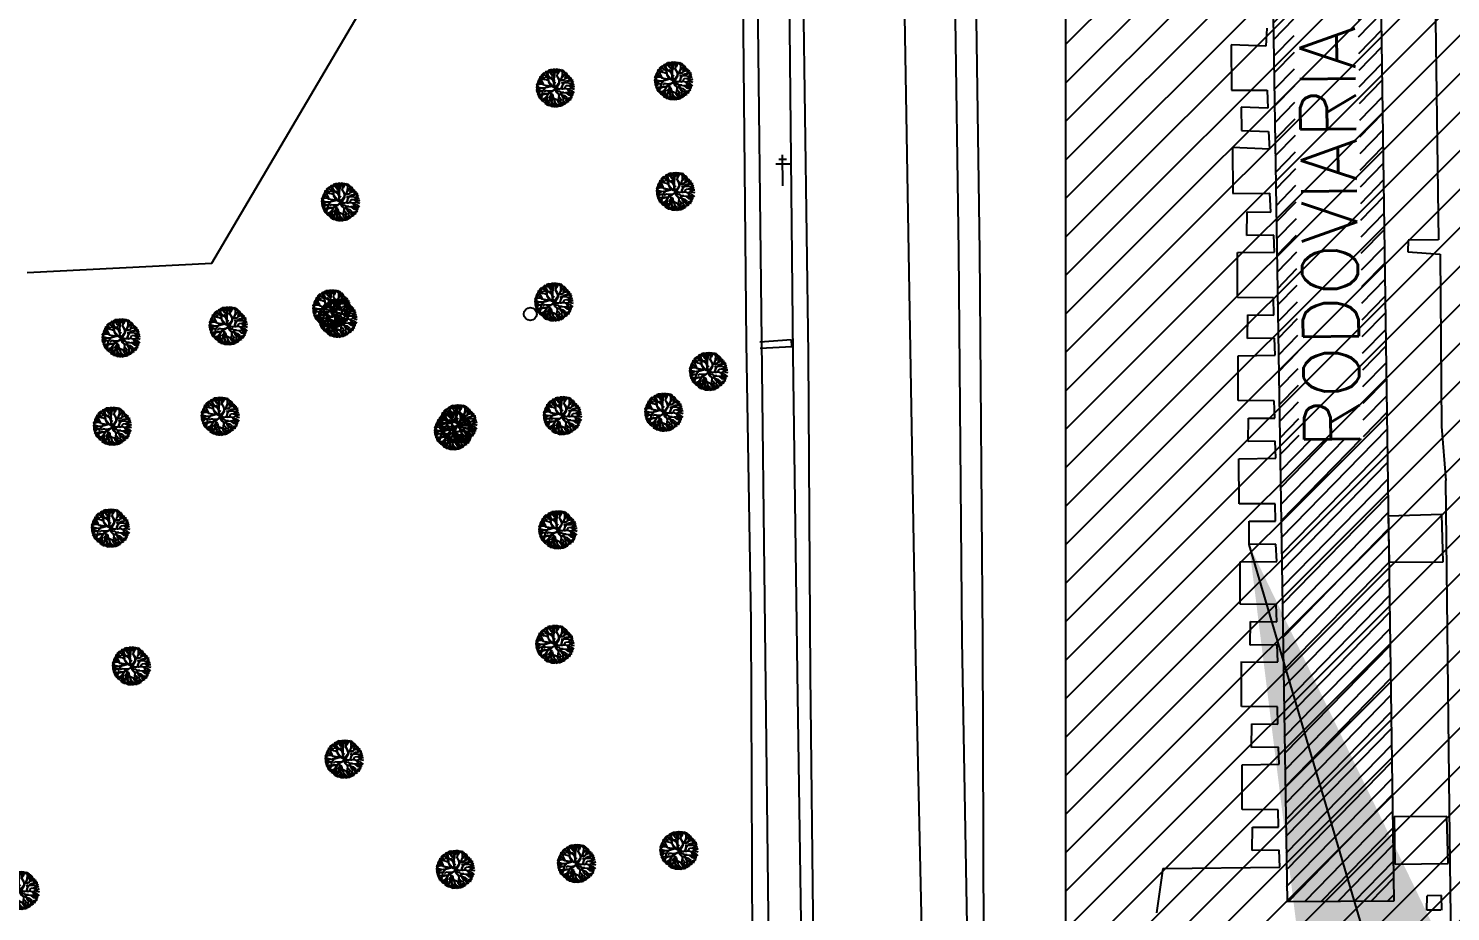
# Model space of a CAD drawing. Header units: metres. Extents: x 341 to 459, y 1341 to 1425.
# Drawn here: x 448.021 to 450.232, y 1417.412 to 1418.785 of the extents above; entities that cross this region are included whole.
import ezdxf

# ---------------------------------------------------------------- set-up
doc = ezdxf.new("R2010")
doc.units = ezdxf.units.M
doc.linetypes.add('CONTINUO', pattern=[0])
for name, color, linetype in [('.', 1, 'Continuous'), ('3_continuous', 3, 'Continuous'), ('AVR', 3, 'CONTINUO'), ('B.ACESSO', 8, 'CONTINUO')]:
    doc.layers.add(name, color=color, linetype=linetype)
doc.styles.add('ROMANS', font='ROMANS.SHX')
doc.dimstyles.get("Standard").update_dxf_attribs({"dimtxt": 2, "dimasz": 2, "dimexe": 0.5, "dimexo": 1, "dimgap": 1, "dimtad": 1, "dimdec": 0, "dimzin": 0, "dimdsep": 46, "dimtxsty": 'Standard', "dimcen": 0.09, "dimclrd": 1, "dimclre": 1, "dimclrt": 3, "dimadec": 0, "dimazin": 0, "dimtfac": 1, "dimtdec": 0, "dimtofl": 0, "dimtmove": 0, "dimatfit": 3, "dimfxl": 1, "dimtolj": 1, "dimtzin": 0, "dimarcsym": 0})

# ---------------------------------------------------------------- blocks, each defined once
blk = doc.blocks.new('A$C08C43EE7')
at = {"layer": 'AVR', "color": 252, "true_color": 0x939598}
for p, q in [((0.46, 2.15), (0.21, 2.26)), ((0.46, 2.15), (0.24, 2.26)), ((0.51, 2.15), (0.26, 2.29)), ((0.53, 2.17), (0.34, 2.37)), ((0.68, 2.33), (0.41, 2.49)), ((0.59, 2.27), (0.46, 2.34)), ((0.5, 2.53), (0.68, 2.33)), ((0.66, 2.44), (0.52, 2.59)), ((0.58, 2.62), (0.68, 2.45)), ((0.86, 2.55), (0.59, 2.64)), ((0.71, 2.27), (0.59, 2.27)), ((0.72, 2.28), (0.66, 2.44)), ((0.67, 2.7), (0.79, 2.62)), ((0.87, 2.56), (0.71, 2.76)), ((0.88, 2.15), (0.72, 2.28)), ((0.73, 2.76), (0.86, 2.59)), ((0.86, 2.59), (0.76, 2.79)), ((0.9, 2.57), (0.78, 2.8)), ((0.84, 2.82), (0.93, 2.61)), ((1.01, 2.49), (0.87, 2.56)), ((0.9, 2.83), (1.02, 2.67)), ((1.01, 2.5), (0.9, 2.57)), ((0.96, 2.87), (1.02, 2.8)), ((1.03, 2.7), (0.99, 2.77)), ((1, 2.44), (1.04, 2.76)), ((1, 2.44), (1.05, 2.28)), ((1.05, 2.33), (1, 2.44)), ((1.13, 2.5), (1.01, 2.5)), ((1.22, 2.48), (1.01, 2.49)), ((1.04, 2.76), (1.02, 2.9)), ((1.05, 2.28), (1.04, 2.06)), ((1.07, 2.05), (1.05, 2.33)), ((1.08, 2.9), (1.23, 2.67)), ((1.28, 2.63), (1.13, 2.93)), ((1.26, 2.49), (1.13, 2.5)), ((1.3, 2.19), (1.21, 2.35)), ((1.22, 2.94), (1.27, 2.77)), ((1.51, 2.25), (1.22, 2.48)), ((1.28, 2.83), (1.26, 2.96)), ((1.26, 2.49), (1.28, 2.65)), ((1.28, 2.6), (1.3, 2.97)), ((1.28, 2.96), (1.29, 2.84)), ((1.28, 2.65), (1.28, 2.83)), ((1.31, 2.43), (1.28, 2.6)), ((1.28, 2.51), (1.28, 2.46)), ((1.53, 2.26), (1.31, 2.43)), ((1.4, 2.75), (1.33, 2.96)), ((1.4, 2.75), (1.43, 2.98)), ((1.49, 2.56), (1.4, 2.75)), ((1.48, 2.3), (1.5, 2.55)), ((1.49, 2.74), (1.57, 2.98)), ((1.49, 2.97), (1.49, 2.74)), ((1.52, 2.27), (1.49, 2.56)), ((1.5, 2.56), (1.62, 2.98)), ((1.63, 1.77), (1.51, 2.25)), ((1.62, 1.96), (1.53, 2.26)), ((1.61, 2.01), (1.72, 2.37)), ((1.65, 1.95), (1.73, 2.39)), ((1.67, 2.95), (1.7, 2.78)), ((1.78, 2.74), (1.7, 2.97)), ((1.73, 2.39), (1.8, 2.48)), ((1.74, 2.37), (1.88, 2.42)), ((1.76, 2.41), (1.89, 2.43)), ((1.8, 2.48), (1.78, 2.74)), ((1.79, 2.84), (1.85, 2.95)), ((1.79, 2.94), (1.79, 2.84)), ((1.79, 2.75), (1.89, 2.92)), ((1.8, 2.52), (1.96, 2.65)), ((1.8, 2.48), (1.96, 2.64)), ((1.95, 2.89), (1.84, 2.72)), ((1.88, 2.42), (2.09, 2.52)), ((1.95, 2.68), (2, 2.87)), ((1.96, 2.64), (2.06, 2.86)), ((2.03, 2.7), (2.1, 2.83)), ((2.03, 2.64), (2.17, 2.79)), ((2.09, 2.52), (2.42, 2.66)), ((2.1, 2.52), (2.11, 2.61)), ((2.11, 2.09), (2.16, 2.3)), ((2.15, 2.31), (2.22, 2.49)), ((2.16, 2.3), (2.38, 2.4)), ((2.17, 2.34), (2.37, 2.39)), ((2.18, 2.63), (2.21, 2.77)), ((2.22, 2.49), (2.27, 2.56)), ((2.27, 2.56), (2.29, 2.74)), ((2.27, 1.91), (2.35, 2.27)), ((2.29, 2.53), (2.44, 2.61)), ((2.33, 2.42), (2.49, 2.58)), ((2.38, 2.4), (2.54, 2.57)), ((2.42, 2.17), (2.54, 2.38)), ((2.44, 2.46), (2.55, 2.55)), ((2.44, 2.45), (2.56, 2.52)), ((2.47, 2.02), (2.58, 2.21)), ((2.48, 2.38), (2.6, 2.49)), ((2.54, 2.38), (2.64, 2.46)), ((2.54, 2.3), (2.67, 2.41)), ((2.57, 2.28), (2.67, 2.36)), ((2.6, 2.23), (2.7, 2.3)), ((2.61, 2.1), (2.72, 2.27)), ((2.62, 2.04), (2.78, 2.25)), ((2.62, 2.04), (2.81, 2.21)), ((0, 1.56), (0.37, 1.55)), ((0.27, 1.44), (0, 1.36)), ((0.24, 1.74), (0.01, 1.71)), ((0.34, 1.7), (0.01, 1.65)), ((0.39, 1.55), (0.01, 1.58)), ((0.25, 1.38), (0.01, 1.27)), ((0.34, 1.53), (0.02, 1.48)), ((0.33, 1.72), (0.03, 1.78)), ((0.03, 1.74), (0.15, 1.74)), ((0.23, 1.17), (0.03, 1.15)), ((0.32, 1.78), (0.05, 1.87)), ((0.3, 1.19), (0.05, 1.23)), ((0.32, 1.83), (0.08, 1.94)), ((0.3, 2.01), (0.1, 2.03)), ((0.29, 1.87), (0.11, 1.98)), ((0.28, 2.03), (0.13, 2.09)), ((0.44, 2.07), (0.14, 2.13)), ((0.43, 2.1), (0.17, 2.19)), ((0.53, 1.12), (0.23, 1.08)), ((0.41, 1.55), (0.25, 1.38)), ((0.46, 2.03), (0.28, 2.03)), ((0.46, 1.3), (0.3, 1.19)), ((0.44, 1.74), (0.32, 1.83)), ((0.43, 1.74), (0.33, 1.72)), ((0.46, 2.02), (0.36, 1.95)), ((0.72, 1.66), (0.41, 1.55)), ((0.61, 1.36), (0.41, 1.05)), ((0.73, 1.66), (0.42, 1.87)), ((0.63, 1.86), (0.43, 1.74)), ((0.87, 2.15), (0.46, 2.15)), ((0.71, 1.88), (0.46, 2.03)), ((0.66, 1.88), (0.46, 2.02)), ((0.6, 1.37), (0.46, 1.3)), ((0.91, 1.24), (0.53, 1.29)), ((0.68, 1.09), (0.53, 1.12)), ((0.69, 1.64), (0.59, 1.36)), ((0.72, 1.63), (0.6, 1.37)), ((0.61, 1.75), (0.76, 1.67)), ((0.87, 1.83), (0.63, 1.86)), ((0.86, 1.85), (0.66, 1.88)), ((0.8, 1.23), (0.68, 1.09)), ((0.92, 1.85), (0.7, 2.04)), ((0.9, 1.84), (0.71, 1.88)), ((0.97, 1.7), (0.72, 1.66)), ((0.73, 1.64), (0.95, 1.69)), ((1.04, 1.25), (0.8, 1.23)), ((1.13, 1.99), (0.87, 2.15)), ((1.04, 1.84), (0.89, 1.84)), ((1.2, 1.92), (0.9, 2.12)), ((1.09, 1.87), (0.9, 1.84)), ((1.05, 1.25), (0.9, 0.79)), ((1.1, 1.87), (0.97, 1.7)), ((1.06, 1.86), (0.97, 1.7)), ((1.18, 1.43), (1.01, 1.25)), ((1.19, 1.43), (1.04, 1.25)), ((1.06, 1.25), (1.22, 1.43)), ((1.18, 1.92), (1.09, 1.87)), ((1.18, 1.89), (1.1, 1.87)), ((1.26, 1.91), (1.13, 1.99)), ((1.25, 1.17), (1.15, 1.08)), ((1.22, 1.13), (1.15, 1.07)), ((1.18, 1.89), (1.26, 1.71)), ((1.38, 1.51), (1.18, 1.43)), ((1.4, 1.48), (1.19, 1.43)), ((1.23, 1.85), (1.2, 1.92)), ((1.26, 1.16), (1.22, 1.13)), ((1.24, 1.94), (1.29, 2.19)), ((1.28, 1.68), (1.24, 1.9)), ((1.28, 1.34), (1.25, 1.17)), ((1.26, 1.93), (1.3, 2.19)), ((1.29, 1.7), (1.26, 1.91)), ((1.29, 1.3), (1.26, 1.16)), ((1.39, 1.54), (1.28, 1.68)), ((1.4, 1.49), (1.28, 1.67)), ((1.4, 1.56), (1.29, 1.7)), ((1.49, 1.49), (1.29, 1.3)), ((1.3, 1.33), (1.42, 1.5)), ((1.46, 1.49), (1.3, 1.33)), ((1.5, 1.48), (1.39, 1.54)), ((1.5, 1.48), (1.4, 1.56)), ((1.46, 1.44), (1.41, 1.18)), ((1.49, 1.49), (1.42, 1.17)), ((1.42, 1.17), (1.46, 1.01)), ((1.5, 1.38), (1.44, 1.18)), ((1.44, 1.18), (1.47, 1.02)), ((1.49, 1.49), (1.63, 1.77)), ((1.49, 1.49), (1.66, 1.76)), ((1.49, 1.49), (1.53, 1.37)), ((1.54, 1.52), (1.53, 1.48)), ((1.53, 1.48), (1.55, 1.38)), ((1.53, 1.37), (1.88, 1.16)), ((1.55, 1.38), (1.57, 1.48)), ((1.57, 1.56), (1.67, 1.74)), ((1.57, 1.5), (1.69, 1.59)), ((1.57, 1.48), (1.67, 1.56)), ((1.57, 1.48), (1.57, 1.56)), ((1.58, 1.46), (1.95, 1.18)), ((1.58, 1.43), (1.87, 1.21)), ((1.59, 1.37), (1.58, 1.43)), ((1.86, 1.19), (1.59, 1.37)), ((1.6, 1.45), (1.75, 1.58)), ((1.65, 1.94), (1.62, 1.96)), ((1.66, 1.76), (1.62, 1.93)), ((1.87, 1.21), (1.62, 1.37)), ((1.63, 1.97), (1.67, 2.12)), ((1.67, 1.76), (1.65, 1.94)), ((1.67, 1.83), (1.96, 1.99)), ((1.67, 1.56), (1.76, 1.59)), ((1.68, 1.79), (1.91, 1.94)), ((1.69, 1.76), (1.97, 1.98)), ((1.75, 1.58), (1.81, 1.58)), ((1.76, 1.59), (1.96, 1.59)), ((1.81, 1.58), (1.97, 1.46)), ((1.85, 1.56), (1.98, 1.58)), ((1.95, 1.18), (1.86, 1.19)), ((1.88, 1.16), (2, 1.15)), ((1.94, 1.59), (2.14, 1.67)), ((1.96, 1.99), (2.09, 2.01)), ((1.96, 1.59), (2.09, 1.56)), ((1.97, 1.98), (2.14, 1.99)), ((1.97, 1.18), (2.04, 1.18)), ((2, 1.15), (2.09, 1.05)), ((2.01, 1.59), (2.15, 1.67)), ((2.04, 1.18), (2.17, 1.21)), ((2.05, 2.01), (2.13, 2.18)), ((2.07, 1.14), (2.2, 1.2)), ((2.07, 1.14), (2.11, 1.05)), ((2.09, 2.01), (2.11, 2.09)), ((2.09, 1.56), (2.4, 1.59)), ((2.14, 1.99), (2.24, 2.03)), ((2.14, 1.67), (2.28, 1.9)), ((2.16, 1.67), (2.4, 1.79)), ((2.17, 1.21), (2.42, 1.35)), ((2.2, 1.56), (2.33, 1.56)), ((2.2, 1.2), (2.41, 1.33)), ((2.24, 2.03), (2.42, 2.17)), ((2.28, 1.9), (2.46, 2.02)), ((2.29, 1.95), (2.47, 2.03)), ((2.3, 1.58), (2.4, 1.52)), ((2.4, 1.59), (2.56, 1.79)), ((2.4, 1.52), (2.59, 1.51)), ((2.41, 1.33), (2.58, 1.3)), ((2.42, 1.59), (2.66, 1.62)), ((2.42, 1.35), (2.56, 1.32)), ((2.46, 2.02), (2.62, 2.04)), ((2.46, 1.61), (2.57, 1.81)), ((2.56, 1.79), (2.78, 1.96)), ((2.56, 1.32), (2.89, 1.35)), ((2.57, 1.79), (2.97, 1.75)), ((2.58, 1.3), (2.85, 1.19)), ((2.59, 1.51), (2.99, 1.44)), ((2.83, 1.17), (2.59, 1.28)), ((2.87, 1.37), (2.6, 1.32)), ((2.66, 2.02), (2.82, 2.13)), ((2.66, 1.62), (2.75, 1.61)), ((2.67, 1.91), (2.83, 2.08)), ((2.67, 1.64), (2.96, 1.66)), ((2.67, 1.52), (2.98, 1.49)), ((2.69, 1.3), (2.97, 1.29)), ((2.72, 1.76), (2.96, 1.7)), ((2.72, 1.48), (2.98, 1.39)), ((2.74, 1.54), (3, 1.57)), ((2.76, 1.25), (2.98, 1.24)), ((2.78, 1.96), (2.93, 1.96)), ((2.78, 1.86), (2.96, 1.93)), ((2.78, 1.86), (2.97, 1.86)), ((2.78, 1.8), (2.97, 1.81)), ((2.8, 1.97), (2.89, 2.03)), ((2.8, 1.14), (2.93, 1.11)), ((2.94, 1.14), (2.83, 1.17)), ((2.96, 1.16), (2.84, 1.18)), ((2.85, 1.19), (2.97, 1.18)), ((3, 1.36), (2.87, 1.37)), ((2.89, 1.35), (2.99, 1.32)), ((3, 1.34), (2.92, 1.36)), ((0.17, 1.08), (0.06, 1.05)), ((0.23, 1.08), (0.07, 1.03)), ((0.37, 1.06), (0.11, 0.95)), ((0.41, 1.05), (0.13, 0.89)), ((0.36, 1.09), (0.14, 1.09)), ((0.36, 0.99), (0.18, 0.85)), ((0.47, 0.9), (0.18, 0.81)), ((0.31, 0.83), (0.18, 0.8)), ((0.2, 0.78), (0.31, 0.83)), ((0.21, 0.75), (0.45, 0.89)), ((0.48, 0.85), (0.26, 0.7)), ((0.58, 0.7), (0.32, 0.63)), ((0.6, 0.67), (0.35, 0.57)), ((0.61, 0.63), (0.36, 0.52)), ((0.73, 0.89), (0.47, 0.9)), ((0.68, 1.09), (0.53, 0.99)), ((0.58, 0.57), (0.53, 0.39)), ((0.65, 0.7), (0.57, 0.32)), ((0.71, 0.79), (0.59, 0.29)), ((0.7, 0.8), (0.61, 0.63)), ((0.72, 0.53), (0.65, 0.26)), ((0.81, 0.83), (0.7, 0.8)), ((0.75, 0.42), (0.7, 0.25)), ((0.84, 0.3), (0.7, 0.21)), ((0.9, 0.79), (0.72, 0.59)), ((0.85, 0.98), (0.73, 0.89)), ((0.74, 0.88), (0.85, 0.96)), ((0.85, 0.96), (0.79, 0.83)), ((0.89, 0.29), (0.8, 0.19)), ((0.88, 0.98), (0.81, 0.83)), ((1.31, 0.45), (0.84, 0.3)), ((1.04, 1.06), (0.85, 0.98)), ((0.9, 0.28), (0.86, 0.17)), ((0.87, 0.31), (1.35, 0.49)), ((1.06, 1.05), (0.88, 0.98)), ((0.95, 0.49), (0.93, 0.2)), ((1.12, 0.69), (0.95, 0.49)), ((0.99, 0.31), (0.97, 0.1)), ((1.11, 0.35), (1.01, 0.11)), ((1.15, 1.07), (1.04, 1.06)), ((1.25, 0.26), (1.05, 0.09)), ((1.13, 1.03), (1.06, 1.05)), ((1.3, 0.25), (1.1, 0.03)), ((1.15, 0.88), (1.12, 0.69)), ((1.15, 0.52), (1.12, 0.28)), ((1.13, 1.07), (1.15, 0.88)), ((1.13, 0.7), (1.15, 0.52)), ((1.15, 0.85), (1.16, 1.07)), ((1.32, 0.45), (1.3, 0.25)), ((1.42, 0.56), (1.32, 0.45)), ((1.46, 0.26), (1.39, 0)), ((1.48, 0.74), (1.42, 0.58)), ((1.42, 0.58), (1.43, 0.41)), ((1.44, 1), (1.43, 0.9)), ((1.43, 0.9), (1.46, 0.72)), ((1.43, 0.41), (1.51, 0.28)), ((1.46, 0.98), (1.44, 0.91)), ((1.44, 0.91), (1.48, 0.75)), ((1.46, 1.01), (1.53, 0.96)), ((1.47, 1.02), (1.56, 0.98)), ((1.48, 0.75), (1.67, 0.66)), ((1.51, 0.28), (1.48, 0.13)), ((1.52, 0.28), (1.65, 0.01)), ((1.53, 0.96), (1.78, 0.89)), ((1.56, 0.98), (1.75, 0.92)), ((1.68, 0.44), (1.6, 0.29)), ((1.61, 0.27), (1.6, 0)), ((1.69, 0.45), (1.61, 0.27)), ((1.67, 0.66), (1.69, 0.45)), ((1.68, 0.5), (1.68, 0.44)), ((1.69, 0.45), (1.75, 0.3)), ((1.95, 0.96), (1.71, 0.93)), ((1.71, 0.27), (1.81, 0.04)), ((1.75, 0.3), (2, 0.09)), ((1.78, 0.92), (1.91, 0.81)), ((1.78, 0.89), (1.91, 0.79)), ((1.79, 0.92), (1.95, 0.96)), ((1.89, 0.47), (1.82, 0.14)), ((1.91, 0.79), (1.89, 0.47)), ((1.9, 0.26), (2.03, 0.12)), ((1.92, 0.8), (2.04, 0.61)), ((2.03, 0.58), (2.04, 0.38)), ((2.04, 0.61), (2.06, 0.41)), ((2.04, 0.38), (2.09, 0.11)), ((2.06, 0.11), (2.04, 0.37)), ((2.06, 0.41), (2.11, 0.11)), ((2.06, 0.41), (2.33, 0.26)), ((2.08, 1.04), (2.09, 0.83)), ((2.09, 1.05), (2.38, 0.92)), ((2.09, 0.83), (2.22, 0.73)), ((2.12, 0.83), (2.1, 1.03)), ((2.11, 1.05), (2.37, 0.94)), ((2.11, 0.44), (2.36, 0.32)), ((2.12, 0.33), (2.18, 0.18)), ((2.13, 0.33), (2.24, 0.24)), ((2.22, 0.73), (2.29, 0.5)), ((2.24, 0.71), (2.49, 0.64)), ((2.25, 0.73), (2.51, 0.65)), ((2.27, 0.48), (2.38, 0.36)), ((2.29, 0.5), (2.45, 0.38)), ((2.31, 0.55), (2.48, 0.43)), ((2.36, 0.91), (2.56, 0.77)), ((2.37, 0.94), (2.69, 0.9)), ((2.38, 0.92), (2.71, 0.92)), ((2.43, 0.64), (2.53, 0.48)), ((2.51, 0.65), (2.6, 0.51)), ((2.56, 0.77), (2.69, 0.6)), ((2.56, 0.73), (2.63, 0.55)), ((2.61, 0.79), (2.77, 0.72)), ((2.69, 0.9), (2.79, 0.74)), ((2.71, 0.92), (2.93, 0.99)), ((2.73, 0.89), (2.85, 0.77)), ((2.74, 0.97), (2.95, 1.07)), ((2.77, 0.91), (2.92, 0.91))]:
    blk.add_line(p, q, dxfattribs=at)
blk = doc.blocks.new('sde')
at = {"layer": 'B.ACESSO'}
h = blk.add_hatch(dxfattribs=at)
h.set_pattern_fill('ANSI31', color=256, scale=0.004328, angle=0.7014, style=0)
h.set_pattern_definition([(45.7013538, (-125.974071, -600.877505), (-0.0098355417, 0.00959764944), [])])
h.paths.add_polyline_path([(334.5279, 227.6401), (334.5522, 226.0747), (334.6773, 226.0754), (334.6551, 227.6408)])
h.paths.add_polyline_path([(334.5599, 227.15), (334.6351, 227.1509), (334.6416, 226.6148), (334.5664, 226.6139)])
for p, q in [((334.5279, 227.6401, -0.2872), (334.5525, 226.0747, -0.2872)), ((334.6773, 226.0754, -0.2872), (334.6551, 227.6408, -0.2872)), ((334.1118, 226.8089, -0.295), (334.1017, 227.4083, -0.295)), ((334.1695, 226.8329, -0.2936), (334.1618, 227.4116, -0.2936)), ((334.1853, 227.4117, -0.295), (334.1936, 226.8327, -0.295)), ((333.2987, 226.8193, -0.295), (333.6223, 227.3692, -0.295)), ((334.7222, 227.3265, -0.295), (334.7291, 226.8465, -0.295)), ((333.9766, 226.7129, -0.293), (333.9708, 227.2554, -0.293)), ((333.9865, 227.2518, -0.294), (333.9939, 226.7131, -0.294)), ((333.9483, 225.9982, -0.2902), (333.9348, 227.1539, -0.2902)), ((333.9221, 226.7262, -0.4876), (333.9181, 227.1513, -0.4876)), ((334.5288, 227.0934, -0.2879), (334.5277, 227.0725, -0.288)), ((334.5277, 227.0725, -0.288), (334.4871, 227.074, -0.288)), ((334.4871, 227.074, -0.288), (334.4875, 227.0213, -0.2882)), ((334.4875, 227.0213, -0.2882), (334.5293, 227.0211, -0.2882)), ((334.5293, 227.0211, -0.2882), (334.5298, 227.0004, -0.2883)), ((334.5298, 227.0004, -0.2883), (334.499, 227.0015, -0.2886)), ((334.499, 227.0015, -0.2886), (334.4991, 226.9741, -0.2885)), ((334.4991, 226.9741, -0.2885), (334.5308, 226.9729, -0.2883)), ((334.5308, 226.9729, -0.2883), (334.5321, 226.9525, -0.2882)), ((334.5321, 226.9525, -0.2882), (334.4888, 226.9543, -0.2891)), ((334.4888, 226.9543, -0.2891), (334.4891, 226.9006, -0.2885)), ((333.9687, 226.9405, -0.2957), (333.9597, 226.9404, -0.2957)), ((333.9646, 226.9098, -0.2957), (333.9642, 226.9457, -0.2957)), ((333.9724, 226.935, -0.2957), (333.9562, 226.9348, -0.2957)), ((334.4891, 226.9006, -0.2885), (334.5325, 226.9011, -0.2882)), ((334.5336, 226.8791, -0.2878), (334.5325, 226.9011, -0.2878)), ((334.5054, 226.8518, -0.2878), (334.5057, 226.8792, -0.2878)), ((334.5057, 226.8792, -0.2878), (334.5336, 226.8791, -0.2878)), ((334.5369, 226.8522, -0.2878), (334.5054, 226.8518, -0.2878)), ((334.5377, 226.8322, -0.2878), (334.5369, 226.8522, -0.2878)), ((334.6935, 226.8462, -0.295), (334.6931, 226.8325, -0.295)), ((334.7291, 226.8465, -0.295), (334.6935, 226.8462, -0.295)), ((334.1736, 226.3799, -0.2936), (334.1695, 226.8329, -0.2936)), ((334.1936, 226.8327, -0.295), (334.1972, 226.38, -0.295)), ((334.4945, 226.8318, -0.2878), (334.5377, 226.8322, -0.2878)), ((334.4946, 226.7793, -0.2878), (334.4945, 226.8318, -0.2878)), ((334.6931, 226.8325, -0.295), (334.731, 226.8301, -0.295)), ((334.731, 226.8301, -0.295), (334.7325, 226.629, -0.295)), ((333.0833, 226.8084, -0.295), (333.2987, 226.8193, -0.295)), ((334.1197, 226.3582, -0.295), (334.1118, 226.8089, -0.295)), ((334.5366, 226.7791, -0.2878), (334.4946, 226.7793, -0.2878)), ((334.5371, 226.7589, -0.2878), (334.5366, 226.7791, -0.2878)), ((334.5063, 226.7316, -0.2878), (334.5066, 226.759, -0.2878)), ((334.5066, 226.759, -0.2878), (334.5371, 226.7589, -0.2878)), ((333.9274, 226.4012, -0.4876), (333.9221, 226.7262, -0.4876)), ((333.9747, 226.7298, -0.2959), (333.9377, 226.7272, -0.2959)), ((333.9379, 226.7201, -0.2959), (333.9749, 226.7223, -0.2959)), ((333.9749, 226.7223, -0.2959), (333.9747, 226.7298, -0.2959)), ((334.5378, 226.7319, -0.2878), (334.5063, 226.7316, -0.2878)), ((334.5386, 226.712, -0.2878), (334.5378, 226.7319, -0.2878)), ((333.9817, 226.3414, -0.293), (333.9766, 226.7129, -0.293)), ((333.9939, 226.7131, -0.294), (333.9961, 226.3393, -0.294)), ((334.4954, 226.7115, -0.2878), (334.5386, 226.712, -0.2878)), ((334.4955, 226.6591, -0.2878), (334.4954, 226.7115, -0.2878)), ((334.5375, 226.6589, -0.2878), (334.4955, 226.6591, -0.2878)), ((334.538, 226.6387, -0.2878), (334.5375, 226.6589, -0.2878)), ((334.5072, 226.6113, -0.2878), (334.5075, 226.6387, -0.2878)), ((334.5075, 226.6387, -0.2878), (334.538, 226.6387, -0.2878)), ((334.7325, 226.629, -0.295), (334.7376, 226.566, -0.295)), ((334.5386, 226.6117, -0.2878), (334.5072, 226.6113, -0.2878)), ((334.5394, 226.5918, -0.2878), (334.5386, 226.6117, -0.2878)), ((334.4963, 226.5913, -0.2878), (334.5394, 226.5918, -0.2878)), ((334.4964, 226.5388, -0.2878), (334.4963, 226.5913, -0.2878)), ((334.7418, 226.1832, -0.292), (334.7376, 226.566, -0.292)), ((334.5384, 226.5386, -0.2878), (334.4964, 226.5388, -0.2878)), ((334.5388, 226.5184, -0.2878), (334.5384, 226.5386, -0.2878)), ((334.733, 226.5263, -0.2873), (334.6702, 226.5241, -0.2873)), ((334.6702, 226.5241, -0.2873), (334.6715, 226.4707, -0.2873)), ((334.7345, 226.4709, -0.2873), (334.733, 226.5263, -0.2873)), ((334.5081, 226.4911, -0.2878), (334.5084, 226.5185, -0.2878)), ((334.5084, 226.5185, -0.2878), (334.5388, 226.5184, -0.2878)), ((334.5395, 226.4915, -0.2878), (334.5081, 226.4911, -0.2878)), ((334.5403, 226.4715, -0.2878), (334.5395, 226.4915, -0.2878)), ((334.4977, 226.4711, -0.2878), (334.5403, 226.4715, -0.2878)), ((334.4978, 226.4215, -0.2878), (334.4977, 226.4711, -0.2878)), ((334.6715, 226.4707, -0.2873), (334.7345, 226.4709, -0.2873)), ((334.5399, 226.4213, -0.2878), (334.4978, 226.4215, -0.2878)), ((334.5403, 226.4011, -0.2878), (334.5399, 226.4213, -0.2878)), ((333.9293, 225.9976, -0.4876), (333.9274, 226.4012, -0.4876)), ((334.5095, 226.3738, -0.2878), (334.5099, 226.4012, -0.2878)), ((334.5099, 226.4012, -0.2878), (334.5403, 226.4011, -0.2878)), ((334.18, 226.0176, -0.2936), (334.1736, 226.3799, -0.2936)), ((334.1972, 226.38, -0.295), (334.1985, 226.024, -0.295)), ((334.541, 226.3742, -0.2878), (334.5095, 226.3738, -0.2878)), ((334.5418, 226.3543, -0.2878), (334.541, 226.3742, -0.2878)), ((334.1272, 226.0066, -0.295), (334.1197, 226.3582, -0.295)), ((333.9874, 225.9351, -0.293), (333.9817, 226.3414, -0.293)), ((334.4986, 226.3538, -0.2878), (334.5418, 226.3543, -0.2878)), ((334.4993, 226.3021, -0.2878), (334.4992, 226.3546, -0.2878)), ((333.9961, 226.3393, -0.294), (334.0007, 225.9353, -0.294)), ((334.5413, 226.3019, -0.2878), (334.4993, 226.3021, -0.2878)), ((334.5417, 226.2817, -0.2878), (334.5413, 226.3019, -0.2878)), ((334.511, 226.2544, -0.2878), (334.5113, 226.2818, -0.2878)), ((334.5113, 226.2818, -0.2878), (334.5417, 226.2817, -0.2878)), ((334.5424, 226.2547, -0.2878), (334.511, 226.2544, -0.2878)), ((334.5432, 226.2348, -0.2878), (334.5424, 226.2547, -0.2878)), ((334.5001, 226.2343, -0.2878), (334.5432, 226.2348, -0.2878)), ((334.5001, 226.1819, -0.2875), (334.5001, 226.2343, -0.2875)), ((334.5422, 226.1817, -0.2875), (334.5001, 226.1819, -0.2875)), ((334.5426, 226.1615, -0.2875), (334.5422, 226.1817, -0.2875)), ((334.7388, 226.1739, -0.2873), (334.6772, 226.1734, -0.2873)), ((334.7401, 226.119, -0.2873), (334.7388, 226.1739, -0.2873)), ((334.7444, 225.9779, -0.292), (334.7418, 226.1832, -0.292)), ((334.5119, 226.1341, -0.2875), (334.5122, 226.1615, -0.2875)), ((334.5122, 226.1615, -0.2875), (334.5426, 226.1615, -0.2875)), ((334.6772, 226.1737, -0.2873), (334.6781, 226.1183, -0.2873)), ((334.5433, 226.1345, -0.2875), (334.5119, 226.1341, -0.2875)), ((334.5441, 226.1146, -0.2875), (334.5433, 226.1345, -0.2875)), ((334.4077, 226.1131, -0.2875), (334.4, 226.0614, -0.2875)), ((334.4077, 226.1131, -0.2875), (334.5441, 226.1146, -0.2875)), ((334.6781, 226.1183, -0.2873), (334.7401, 226.119, -0.2873)), ((334.5522, 226.0747, -0.2872), (334.6773, 226.0754, -0.2872)), ((334.7155, 226.0647, -0.2896), (334.7157, 226.0813, -0.2896)), ((334.7326, 226.0815, -0.2896), (334.7157, 226.0813, -0.2896)), ((334.7329, 226.0646, -0.2896), (334.7326, 226.0815, -0.2896)), ((334.7319, 226.0645, -0.2896), (334.7155, 226.0647, -0.2896))]:
    blk.add_line(p, q, dxfattribs=at)
blk.add_circle((333.6699, 226.7601, -0.2907), 0.00757, dxfattribs=at)
at = {"layer": 'B.ACESSO', "xscale": 0.01510945324038358, "yscale": 0.01510945324038358, "zscale": 0.01510945324038358, "rotation": 90.70135376019579}
for p in [(333.8598, 227.0097, -0.2933), (333.7219, 227.0014, -0.2951), (333.8619, 226.8807, -0.2942), (333.4714, 226.8684, -0.2945), (333.4611, 226.7437, -0.2932), (333.7201, 226.7517, -0.2944), (333.4682, 226.7327, -0.2942), (333.2154, 226.7098, -0.2944), (333.3405, 226.7239, -0.2953), (333.9005, 226.6707, -0.2935), (333.3311, 226.6184, -0.2937), (333.6083, 226.6096, -0.2942), (333.7301, 226.6191, -0.2945), (333.8483, 226.6231, -0.2933), (333.2053, 226.6068, -0.2937), (333.6031, 226.6014, -0.294), (333.203, 226.4879, -0.2928), (333.7247, 226.4859, -0.2931), (333.7214, 226.3523, -0.2938), (333.2275, 226.327, -0.2937), (333.4756, 226.2184, -0.2926), (333.7466, 226.0966, -0.2942), (333.866, 226.1118, -0.2935), (333.6053, 226.0897, -0.2952), (333.0978, 226.0651, -0.2948)]:
    blk.add_blockref('A$C08C43EE7', p, dxfattribs=at)
at = {"layer": 'B.ACESSO', "style": 'ROMANS'}
blk.add_text('RODOVIARIA', height=0.06492, rotation=90.7014, dxfattribs=at).set_placement((334.6376, 226.6035, -0.4876))

msp = doc.modelspace()

# ---------------------------------------------------------------- hatches: boundary and pattern name
at = {"layer": '.'}
h = msp.add_hatch(dxfattribs=at)
h.set_pattern_fill('ANSI31', color=3, scale=0.013333)
h.set_pattern_definition([(45, (-177.09403, -473.465306), (-0.0299341871, 0.0299341871), [])])
h.paths.add_polyline_path([(450.2653, 1419.5988), (449.6337, 1419.5988), (449.6337, 1416.9171), (451.1174, 1416.9171), (451.1174, 1417.2517), (450.2653, 1417.2517)])

# ---------------------------------------------------------------- linework, layer by layer
at = {"elevation": -0.3894}
msp.add_lwpolyline([(450.2653, 1419.5988), (449.6337, 1419.5988), (449.6337, 1416.9171), (451.1174, 1416.9171), (451.1174, 1417.2517), (450.2653, 1417.2517)], close=True, dxfattribs=at)

# ---------------------------------------------------------------- block references
at = {"color": 10, "xscale": 1.333333333333339, "yscale": 1.333333333333339, "zscale": 1.333333333333339}
msp.add_blockref('sde', (3.9083, 1115.9943), dxfattribs=at)

# ---------------------------------------------------------------- leaders
at = {"layer": '3_continuous'}
msp.add_leader([(449.919, 1417.9824, 0.5055), (450.8931, 1414.6806, 0.5055), (457.5865, 1414.6806, 0.5055)], dimstyle='Standard', override={"dimgap": 0.09, "dimtad": 0}, dxfattribs=at)

doc.saveas('drawing.dxf')
